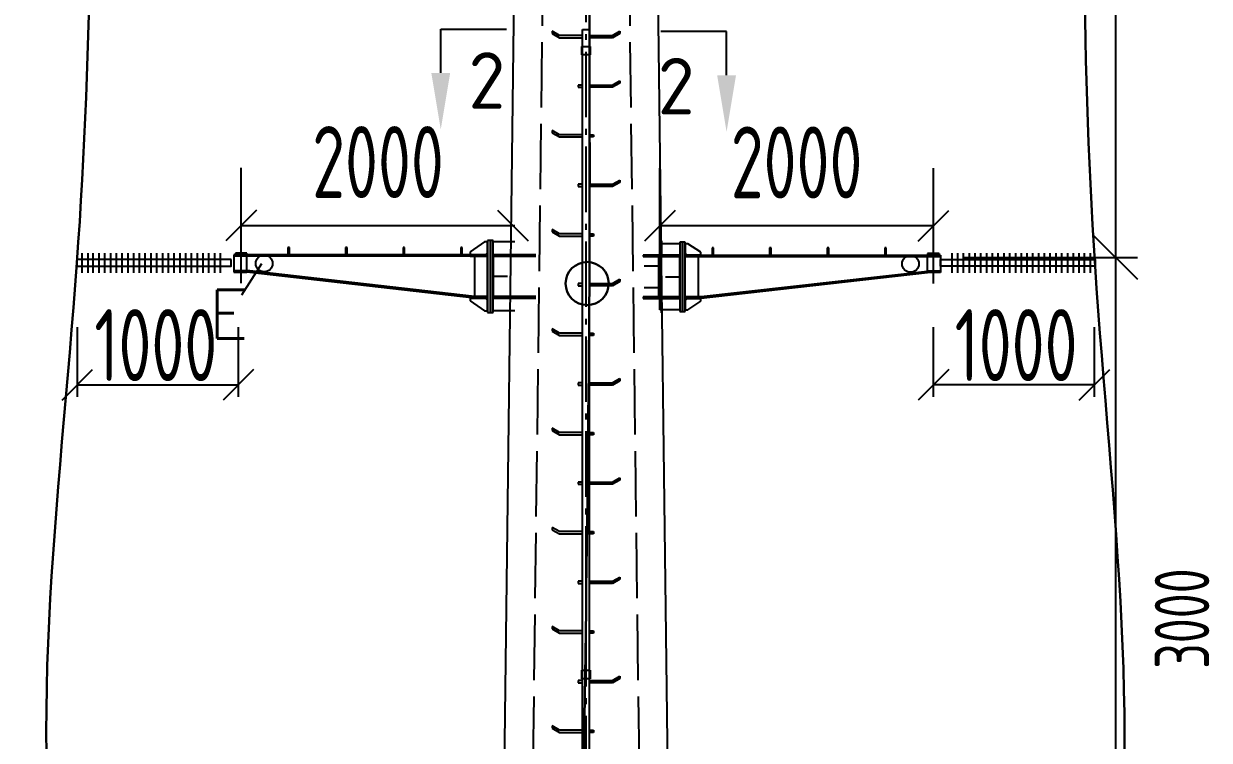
# Model space of a CAD drawing. Header units: inches. Extents: x -4449 to -2355, y -113 to 192.
# Drawn here: x -3665.6 to -3611.3, y 44.7 to 77.5 of the extents above; entities that cross this region are included whole.
import ezdxf
from ezdxf.enums import TextEntityAlignment as Align

# ---------------------------------------------------------------- set-up
doc = ezdxf.new("R2010")
doc.units = ezdxf.units.IN
doc.header["$MEASUREMENT"] = 0
for name, pattern in [('双点划线', [4.7, 3, -0.5, 0.1, -0.5, 0.1, -0.5]), ('点划线', [4.35, 3, -0.54, 0.27, -0.54]), ('虚线', [3.75, 3, -0.75])]:
    doc.linetypes.add(name, pattern=pattern)
for name, color, linetype in [('1', 7, 'Continuous'), ('3', 3, 'Continuous'), ('DIM', 3, 'Continuous'), ('DRAW', 7, 'Continuous'), ('中线层', 2, '点划线'), ('图形层', 7, 'Continuous'), ('尺寸标注线层', 1, 'Continuous'), ('标注文字层', 7, 'Continuous'), ('标注线层', 3, 'Continuous'), ('火曲线层', 3, '双点划线'), ('焊缝线层', 3, 'Continuous'), ('表格层', 3, 'Continuous'), ('隐藏线层', 1, '虚线')]:
    doc.layers.add(name, color=color, linetype=linetype)
doc.styles.add('DXFS', font='txt8.shx', dxfattribs={"width": 0.7, "bigfont": 'hztxt.shx'})
doc.styles.get("Standard").update_dxf_attribs({"font": 'tssdeng.shx', "width": 0.7, "bigfont": 'hztxt.shx'})

# ---------------------------------------------------------------- blocks, each defined once
blk = doc.blocks.new('_OBLIQUE')
at = {"color": 0, "linetype": 'ByBlock'}
blk.add_line((-0.5, -0.5), (0.5, 0.5), dxfattribs=at)

msp = doc.modelspace()

# ---------------------------------------------------------------- linework, layer by layer
msp.add_line((-3623.6943996, 66.9770107), (-3623.6943996, 66.8978107))
at = {"color": 1, "lineweight": 30}
msp.add_circle((-3639.8247712, 65.5981274), 0.9879611, dxfattribs=at)
at = {"color": 3, "lineweight": 30}
for points in [[(-3640.0683792, 128.0631274), (-3639.8797492, 97.9090442), (-3639.7237492, 65.4941274), (-3640.0357492, 33.7481274), (-3639.7237492, 2.5214774)], [(-3662.4896092, 96.7591274), (-3663.2067902, 66.5455622), (-3663.699676, 34.0278092), (-3657.5838526, 15.4199441)], [(-3616.9772592, 96.4341274), (-3616.5527082, 66.397618), (-3616.0898898, 33.8794871), (-3621.9680526, 15.5079441)]]:
    msp.add_spline(points, degree=3, dxfattribs=at)
at = {"layer": '1'}
for p, q in [((-3646.5332528, 77.2537563), (-3643.5199523, 77.2537563)), ((-3633.4352574, 77.1520814), (-3636.4485579, 77.1520816))]:
    msp.add_line(p, q, dxfattribs=at)
at = {"layer": '3'}
for p, q in [((-3646.5332528, 75.2521591), (-3646.5332528, 77.2537563)), ((-3633.4352575, 75.1504842), (-3633.4352574, 77.1520814))]:
    msp.add_line(p, q, dxfattribs=at)
for points in [[(-3646.1008208, 75.2521591), (-3646.9656848, 75.2521591), (-3646.5332528, 72.6575671)], [(-3633.8676895, 75.1504842), (-3633.0028255, 75.1504842), (-3633.4352576, 72.5558922)]]:
    msp.add_solid(points, dxfattribs=at)
at = {"layer": 'DIM'}
for p, q in [((-3662.981014, 66.9949854), (-3662.981014, 66.0851604)), ((-3662.7096764, 66.9949854), (-3662.7096763, 66.0851605)), ((-3662.4684855, 66.9949854), (-3662.4684854, 66.0851605)), ((-3662.2031747, 66.9949854), (-3662.2031747, 66.0851605)), ((-3661.937864, 66.9949854), (-3661.937864, 66.0851605)), ((-3661.6725533, 66.9949855), (-3661.6725533, 66.0851605)), ((-3661.4072426, 66.9949855), (-3661.4072426, 66.0851605)), ((-3661.1419319, 66.9949855), (-3661.1419318, 66.0851605)), ((-3660.8766212, 66.9949855), (-3660.8766211, 66.0851606)), ((-3660.6113105, 66.9949855), (-3660.6113104, 66.0851606)), ((-3660.3459998, 66.9949855), (-3660.3459997, 66.0851606)), ((-3660.0867256, 66.9949855), (-3660.0867255, 66.0851606)), ((-3659.8214149, 66.9949856), (-3659.8214148, 66.0851606)), ((-3659.5561041, 66.9949856), (-3659.5561041, 66.0851606)), ((-3659.2907934, 66.9949856), (-3659.2907934, 66.0851606)), ((-3659.0254827, 66.9949856), (-3659.0254827, 66.0851607)), ((-3658.760172, 66.9949856), (-3658.760172, 66.0851607)), ((-3658.4948613, 66.9949856), (-3658.4948612, 66.0851607)), ((-3658.2295506, 66.9949856), (-3658.2295505, 66.0851607)), ((-3657.9642399, 66.9949857), (-3657.9642398, 66.0851607)), ((-3657.6989292, 66.9949857), (-3657.6989291, 66.0851607)), ((-3657.4336184, 66.9949857), (-3657.4336184, 66.0851607)), ((-3657.1683077, 66.9949857), (-3657.1683077, 66.0851608)), ((-3656.902997, 66.9949857), (-3656.902997, 66.0851608)), ((-3656.6376863, 66.9949857), (-3656.6376863, 66.0851608)), ((-3623.1218121, 66.9949857), (-3623.1218121, 66.0851608)), ((-3622.8565014, 66.9949857), (-3622.8565014, 66.0851608)), ((-3622.5911906, 66.9949857), (-3622.5911907, 66.0851608)), ((-3622.3258799, 66.9949857), (-3622.32588, 66.0851607)), ((-3622.0605692, 66.9949857), (-3622.0605693, 66.0851607)), ((-3621.7952585, 66.9949857), (-3621.7952586, 66.0851607)), ((-3621.5299478, 66.9949856), (-3621.5299478, 66.0851607)), ((-3621.2646371, 66.9949856), (-3621.2646371, 66.0851607)), ((-3620.9993264, 66.9949856), (-3620.9993264, 66.0851607)), ((-3620.7340157, 66.9949856), (-3620.7340157, 66.0851607)), ((-3620.4687049, 66.9949856), (-3620.468705, 66.0851606)), ((-3620.2033942, 66.9949856), (-3620.2033943, 66.0851606)), ((-3619.9380835, 66.9949856), (-3619.9380836, 66.0851606)), ((-3619.6727728, 66.9949855), (-3619.6727729, 66.0851606)), ((-3619.4134986, 66.9949855), (-3619.4134987, 66.0851606)), ((-3619.1481879, 66.9949855), (-3619.148188, 66.0851606)), ((-3618.8828772, 66.9949855), (-3618.8828772, 66.0851606)), ((-3618.6175665, 66.9949855), (-3618.6175665, 66.0851605)), ((-3618.3522558, 66.9949855), (-3618.3522558, 66.0851605)), ((-3618.0869451, 66.9949855), (-3618.0869451, 66.0851605)), ((-3617.8216343, 66.9949854), (-3617.8216344, 66.0851605)), ((-3617.5563236, 66.9949854), (-3617.5563237, 66.0851605)), ((-3617.2910129, 66.9949854), (-3617.291013, 66.0851605)), ((-3617.049822, 66.9949854), (-3617.0498221, 66.0851605)), ((-3616.7784843, 66.9949854), (-3616.7784844, 66.0851604))]:
    msp.add_line(p, q, dxfattribs=at)
for points in [[(-3656.1310987, 66.6935068), (-3663.2067902, 66.6935064), (-3663.2067902, 66.397618), (-3656.1310987, 66.3976184)], [(-3623.6283996, 66.6935068), (-3616.5527082, 66.6935064), (-3616.5527082, 66.397618), (-3623.6283996, 66.3976184)]]:
    msp.add_lwpolyline(points, close=True, dxfattribs=at)
at = {"layer": 'DRAW', "color": 6}
for p, q in [((-3615.602921, 66.7921363), (-3615.602921, 96.1973505)), ((-3622.6283996, 66.7921363), (-3614.602921, 66.7921363)), ((-3622.6283996, 66.7921363), (-3614.602921, 66.7921363)), ((-3615.602921, 34.3136798), (-3615.602921, 66.7921363))]:
    msp.add_line(p, q, dxfattribs=at)
at = {"layer": 'DRAW'}
msp.add_line((-3654.7473835, 66.5041351), (-3655.6616606, 65.0629271), dxfattribs=at)
for centre in [(-3654.624542, 66.5208363), (-3625.0121149, 66.5041351)]:
    msp.add_circle(centre, 0.3858431, dxfattribs=at)
at = {"layer": '中线层'}
msp.add_line((-3639.8797492, 80.5741274), (-3639.8797492, 15.5741274), dxfattribs=at)
at = {"layer": '图形层'}
for p, q in [((-3643.1622492, 80.4181274), (-3643.9747492, 15.7691274)), ((-3635.7847492, 15.7691274), (-3636.5972492, 80.4181274)), ((-3641.0887492, 76.9731274), (-3641.4264892, 77.1681274)), ((-3641.4264892, 77.1681274), (-3641.4264892, 77.0628274)), ((-3640.0357492, 77.2461274), (-3639.7237492, 77.2461274)), ((-3640.0357492, 17.4461274), (-3640.0357492, 77.2461274)), ((-3639.7237492, 17.4461274), (-3639.7237492, 77.2461274)), ((-3638.6707492, 76.9731274), (-3638.3328792, 77.1681274)), ((-3638.3328792, 77.1681274), (-3638.3328792, 77.0628274)), ((-3641.4264892, 77.0628274), (-3641.0887492, 76.8691274)), ((-3640.0357492, 76.9731274), (-3641.0887492, 76.9731274)), ((-3641.0887492, 76.8691274), (-3640.0357492, 76.8691274)), ((-3639.7237492, 76.9731274), (-3638.6707492, 76.9731274)), ((-3638.6707492, 76.8691274), (-3639.7237492, 76.8691274)), ((-3638.3328792, 77.0628274), (-3638.6707492, 76.8691274)), ((-3640.0747492, 76.0761274), (-3640.0747492, 76.4661274)), ((-3640.0747492, 76.4661274), (-3639.6847492, 76.4661274)), ((-3639.6847492, 76.0761274), (-3640.0747492, 76.0761274)), ((-3639.6847492, 76.4661274), (-3639.6847492, 76.0761274)), ((-3640.0357492, 74.6981274), (-3640.2307492, 74.6981274)), ((-3640.2307492, 74.6981274), (-3640.2307492, 74.5941274)), ((-3640.2307492, 74.5941274), (-3640.0357492, 74.5941274)), ((-3639.7237492, 74.6981274), (-3638.6707492, 74.6981274)), ((-3638.6707492, 74.5941274), (-3639.7237492, 74.5941274)), ((-3638.6707492, 74.6981274), (-3638.3328792, 74.8931274)), ((-3638.3328792, 74.7878274), (-3638.6707492, 74.5941274)), ((-3638.3328792, 74.8931274), (-3638.3328792, 74.7878274)), ((-3641.0887492, 72.4231274), (-3641.4264892, 72.6181274)), ((-3641.4264892, 72.6181274), (-3641.4264892, 72.5128274)), ((-3641.4264892, 72.5128274), (-3641.0887492, 72.3191274)), ((-3640.0357492, 72.4231274), (-3641.0887492, 72.4231274)), ((-3641.0887492, 72.3191274), (-3640.0357492, 72.3191274)), ((-3639.7237492, 72.4231274), (-3639.5287492, 72.4231274)), ((-3639.5287492, 72.3191274), (-3639.7237492, 72.3191274)), ((-3639.5287492, 72.4231274), (-3639.5287492, 72.3191274)), ((-3640.0357492, 70.1481274), (-3640.2307492, 70.1481274)), ((-3640.2307492, 70.1481274), (-3640.2307492, 70.0441274)), ((-3639.7237492, 70.1481274), (-3638.6707492, 70.1481274)), ((-3638.6707492, 70.1481274), (-3638.3328792, 70.3431274)), ((-3638.3328792, 70.2378274), (-3638.6707492, 70.0441274)), ((-3638.3328792, 70.3431274), (-3638.3328792, 70.2378274)), ((-3640.2307492, 70.0441274), (-3640.0357492, 70.0441274)), ((-3638.6707492, 70.0441274), (-3639.7237492, 70.0441274)), ((-3641.0887492, 67.8731274), (-3641.4264892, 68.0681274)), ((-3641.4264892, 68.0681274), (-3641.4264892, 67.9628274)), ((-3641.4264892, 67.9628274), (-3641.0887492, 67.7691274)), ((-3644.5242572, 67.5085119), (-3645.1842572, 67.0465119)), ((-3644.3922572, 67.5085119), (-3644.5242572, 67.5085119)), ((-3644.2602572, 67.5745119), (-3644.3922572, 67.5745119)), ((-3644.3922572, 67.5745119), (-3644.3922572, 64.2745119)), ((-3644.3922572, 67.0082319), (-3644.3922572, 67.5085119)), ((-3644.1282572, 67.5745119), (-3644.2602572, 67.5745119)), ((-3644.2602572, 67.5745119), (-3644.2602572, 64.2745119)), ((-3644.2602572, 64.2745119), (-3644.2602572, 67.5745119)), ((-3644.1282572, 67.5085119), (-3644.1282572, 67.5745119)), ((-3644.1282572, 64.3405119), (-3644.1282572, 67.5085119)), ((-3643.1382572, 67.5085119), (-3644.1282572, 67.5085119)), ((-3640.0357492, 67.8731274), (-3641.0887492, 67.8731274)), ((-3641.0887492, 67.7691274), (-3640.0357492, 67.7691274)), ((-3639.7237492, 67.8731274), (-3639.5287492, 67.8731274)), ((-3639.5287492, 67.7691274), (-3639.7237492, 67.7691274)), ((-3639.5287492, 67.8731274), (-3639.5287492, 67.7691274)), ((-3635.5743996, 67.4258107), (-3636.4983996, 67.4258107)), ((-3636.4983996, 67.4258107), (-3636.4983996, 66.8978107)), ((-3635.5743996, 67.4918107), (-3635.5743996, 67.4258107)), ((-3635.4555996, 67.4918107), (-3635.5743996, 67.4918107)), ((-3635.5743996, 67.4258107), (-3635.5743996, 64.3898107)), ((-3635.4555996, 64.3238107), (-3635.4555996, 67.4918107)), ((-3635.3367996, 67.4918107), (-3635.4555996, 67.4918107)), ((-3635.4555996, 67.4918107), (-3635.4555996, 64.3238107)), ((-3635.3367996, 64.3238107), (-3635.3367996, 67.4918107)), ((-3635.2047996, 67.4258107), (-3635.3367996, 67.4258107)), ((-3635.3367996, 67.4258107), (-3635.3367996, 66.9915307)), ((-3634.6107996, 67.0298107), (-3635.2047996, 67.4258107)), ((-3655.4142572, 66.9145119), (-3656.0082572, 66.9145119)), ((-3656.0082572, 66.9145119), (-3656.0082572, 66.1225119)), ((-3655.4142572, 66.8485119), (-3656.0082572, 66.8485119)), ((-3655.4142572, 66.9937119), (-3655.9422572, 66.9937119)), ((-3655.9422572, 66.9937119), (-3655.9422572, 66.9145119)), ((-3655.9422572, 66.9145119), (-3655.4142572, 66.9145119)), ((-3655.4142572, 66.9145119), (-3655.4142572, 66.9937119)), ((-3644.9862572, 66.9145119), (-3655.4142572, 66.9145119)), ((-3644.9862572, 66.8485119), (-3655.4142572, 66.8485119)), ((-3653.4672572, 67.2445119), (-3653.5332572, 67.2445119)), ((-3653.5332572, 67.2445119), (-3653.5332572, 66.9145119)), ((-3653.5332572, 66.9145119), (-3653.4672572, 66.9145119)), ((-3653.4672572, 66.9145119), (-3653.4672572, 67.2445119)), ((-3650.8272572, 67.2445119), (-3650.8932572, 67.2445119)), ((-3650.8932572, 67.2445119), (-3650.8932572, 66.9145119)), ((-3650.8932572, 66.9145119), (-3650.8272572, 66.9145119)), ((-3650.8272572, 66.9145119), (-3650.8272572, 67.2445119)), ((-3648.1872572, 67.2445119), (-3648.2532572, 67.2445119)), ((-3648.2532572, 67.2445119), (-3648.2532572, 66.9145119)), ((-3648.2532572, 66.9145119), (-3648.1872572, 66.9145119)), ((-3648.1872572, 66.9145119), (-3648.1872572, 67.2445119)), ((-3645.5472572, 67.2445119), (-3645.6132572, 67.2445119)), ((-3645.6132572, 67.2445119), (-3645.6132572, 66.9145119)), ((-3645.6132572, 66.9145119), (-3645.5472572, 66.9145119)), ((-3645.5472572, 66.9145119), (-3645.5472572, 67.2445119)), ((-3645.1842572, 67.0465119), (-3645.1842572, 66.9145119)), ((-3644.3922572, 66.9145119), (-3645.1842572, 66.9145119)), ((-3645.1842572, 66.9145119), (-3645.1842572, 66.8485119)), ((-3645.1842572, 66.9145119), (-3644.4855812, 66.9145119)), ((-3645.1842572, 66.8485119), (-3644.3922572, 66.8485119)), ((-3644.3922572, 66.9145119), (-3644.9862572, 66.9145119)), ((-3644.3922572, 66.8485119), (-3644.9862572, 66.8485119)), ((-3644.4855812, 66.9145119), (-3644.3922572, 67.0082319)), ((-3644.3922572, 64.9345119), (-3644.3922572, 66.9145119)), ((-3644.3922572, 66.8485119), (-3644.3922572, 66.9145119)), ((-3644.1282572, 66.9145119), (-3643.1382572, 66.9145119)), ((-3642.1733372, 66.9145119), (-3644.1282572, 66.9145119)), ((-3644.1282572, 66.9145119), (-3644.1282572, 66.8485119)), ((-3643.0854572, 66.9145119), (-3644.1282572, 66.9145119)), ((-3644.1282572, 66.9145119), (-3644.1282572, 64.9345119)), ((-3644.1282572, 66.8485119), (-3642.1733372, 66.8485119)), ((-3635.5743996, 66.8978107), (-3637.2511956, 66.8978107)), ((-3637.2511956, 66.8978107), (-3637.2511956, 66.8318107)), ((-3637.2511956, 66.8318107), (-3635.5743996, 66.8318107)), ((-3636.5511996, 66.8978107), (-3636.5511996, 64.9178107)), ((-3635.5743996, 66.8978107), (-3636.5511996, 66.8978107)), ((-3636.4983996, 66.8978107), (-3635.5743996, 66.8978107)), ((-3635.5743996, 66.8318107), (-3635.5743996, 66.8978107)), ((-3635.5743996, 64.9178107), (-3635.5743996, 66.8978107)), ((-3635.3367996, 66.9915307), (-3635.2434756, 66.8978107)), ((-3635.3367996, 64.9178107), (-3635.3367996, 66.8978107)), ((-3635.3367996, 66.8978107), (-3634.7427996, 66.8978107)), ((-3634.6107996, 66.8978107), (-3635.3367996, 66.8978107)), ((-3635.3367996, 66.8978107), (-3635.3367996, 66.8318107)), ((-3635.3367996, 66.8318107), (-3634.7427996, 66.8318107)), ((-3635.3367996, 66.8318107), (-3634.6107996, 66.8318107)), ((-3635.2434756, 66.8978107), (-3634.6107996, 66.8978107)), ((-3634.7427996, 66.8978107), (-3624.2223996, 66.8978107)), ((-3634.7427996, 66.8318107), (-3624.2223996, 66.8318107)), ((-3634.6107996, 66.8978107), (-3634.6107996, 67.0298107)), ((-3634.6107996, 66.8318107), (-3634.6107996, 66.8978107)), ((-3634.0365996, 67.2278107), (-3634.1025996, 67.2278107)), ((-3634.1025996, 67.2278107), (-3634.1025996, 66.8978107)), ((-3634.1025996, 66.8978107), (-3634.0365996, 66.8978107)), ((-3634.0365996, 66.8978107), (-3634.0365996, 67.2278107)), ((-3631.3965996, 67.2278107), (-3631.4625996, 67.2278107)), ((-3631.4625996, 67.2278107), (-3631.4625996, 66.8978107)), ((-3631.4625996, 66.8978107), (-3631.3965996, 66.8978107)), ((-3631.3965996, 66.8978107), (-3631.3965996, 67.2278107)), ((-3628.7565996, 67.2278107), (-3628.8225996, 67.2278107)), ((-3628.8225996, 67.2278107), (-3628.8225996, 66.8978107)), ((-3628.8225996, 66.8978107), (-3628.7565996, 66.8978107)), ((-3628.7565996, 66.8978107), (-3628.7565996, 67.2278107)), ((-3626.1165996, 67.2278107), (-3626.1825996, 67.2278107)), ((-3626.1825996, 67.2278107), (-3626.1825996, 66.8978107)), ((-3626.1825996, 66.8978107), (-3626.1165996, 66.8978107)), ((-3626.1165996, 66.8978107), (-3626.1165996, 67.2278107)), ((-3623.6943996, 66.9770107), (-3624.2223996, 66.9770107)), ((-3624.2223996, 66.9770107), (-3624.2223996, 66.8978107)), ((-3624.2223996, 66.8978107), (-3623.6283996, 66.8978107)), ((-3624.2223996, 66.8978107), (-3623.6943996, 66.8978107)), ((-3624.2223996, 66.8318107), (-3623.6283996, 66.8318107)), ((-3623.6283996, 66.8978107), (-3623.6283996, 66.1058107)), ((-3656.0082572, 66.1885119), (-3655.4142572, 66.1885119)), ((-3656.0082572, 66.1225119), (-3655.4142572, 66.1225119)), ((-3644.9862572, 65.0005119), (-3655.4142572, 66.1885119)), ((-3644.9862572, 64.9345119), (-3655.4142572, 66.1225119)), ((-3638.6707492, 65.5981274), (-3638.3328792, 65.7931274)), ((-3638.3328792, 65.7931274), (-3638.3328792, 65.6878274)), ((-3634.7427996, 64.9838107), (-3624.2223996, 66.1718107)), ((-3634.7427996, 64.9178107), (-3624.2223996, 66.1058107)), ((-3623.6283996, 66.1718107), (-3624.2223996, 66.1718107)), ((-3623.6283996, 66.1058107), (-3624.2223996, 66.1058107)), ((-3640.0357492, 65.5981274), (-3640.2307492, 65.5981274)), ((-3640.2307492, 65.5981274), (-3640.2307492, 65.4941274)), ((-3640.2307492, 65.4941274), (-3640.0357492, 65.4941274)), ((-3639.7237492, 65.5981274), (-3638.6707492, 65.5981274)), ((-3638.6707492, 65.4941274), (-3639.7237492, 65.4941274)), ((-3638.3328792, 65.6878274), (-3638.6707492, 65.4941274)), ((-3644.3922572, 65.0005119), (-3645.1842572, 65.0005119)), ((-3645.1842572, 65.0005119), (-3645.1842572, 64.9345119)), ((-3645.1842572, 64.9345119), (-3644.3922572, 64.9345119)), ((-3644.4855812, 64.9345119), (-3645.1842572, 64.9345119)), ((-3645.1842572, 64.9345119), (-3645.1842572, 64.8025119)), ((-3645.1842572, 64.8025119), (-3644.5242572, 64.3405119)), ((-3644.9862572, 65.0005119), (-3644.3922572, 65.0005119)), ((-3644.9862572, 64.9345119), (-3644.3922572, 64.9345119)), ((-3644.3922572, 64.8421119), (-3644.4855812, 64.9345119)), ((-3644.3922572, 64.9345119), (-3644.3922572, 65.0005119)), ((-3644.3922572, 64.3405119), (-3644.3922572, 64.8421119)), ((-3642.1733372, 65.0005119), (-3644.1282572, 65.0005119)), ((-3644.1282572, 65.0005119), (-3644.1282572, 64.9345119)), ((-3644.1282572, 64.9345119), (-3643.1382572, 64.9345119)), ((-3644.1282572, 64.9345119), (-3642.1733372, 64.9345119)), ((-3644.1282572, 64.9345119), (-3643.0854572, 64.9345119)), ((-3635.5743996, 64.9838107), (-3637.2511956, 64.9838107)), ((-3637.2511956, 64.9838107), (-3637.2511956, 64.9178107)), ((-3637.2511956, 64.9178107), (-3635.5743996, 64.9178107)), ((-3636.5511996, 64.9178107), (-3635.5743996, 64.9178107)), ((-3636.4983996, 64.3898107), (-3636.4983996, 64.9178107)), ((-3636.4983996, 64.9178107), (-3635.5743996, 64.9178107)), ((-3635.5743996, 64.9178107), (-3635.5743996, 64.9838107)), ((-3634.7427996, 64.9838107), (-3635.3367996, 64.9838107)), ((-3634.6107996, 64.9838107), (-3635.3367996, 64.9838107)), ((-3635.3367996, 64.9838107), (-3635.3367996, 64.9178107)), ((-3634.7427996, 64.9178107), (-3635.3367996, 64.9178107)), ((-3635.3367996, 64.9178107), (-3634.6107996, 64.9178107)), ((-3635.2434756, 64.9178107), (-3635.3367996, 64.8254107)), ((-3635.3367996, 64.8254107), (-3635.3367996, 64.3898107)), ((-3634.6107996, 64.9178107), (-3635.2434756, 64.9178107)), ((-3635.2047996, 64.3898107), (-3634.6107996, 64.7858107)), ((-3634.6107996, 64.9178107), (-3634.6107996, 64.9838107)), ((-3634.6107996, 64.7858107), (-3634.6107996, 64.9178107)), ((-3644.5242572, 64.3405119), (-3644.3922572, 64.3405119)), ((-3644.3922572, 64.2745119), (-3644.2602572, 64.2745119)), ((-3644.2602572, 64.2745119), (-3644.1282572, 64.2745119)), ((-3644.1282572, 64.2745119), (-3644.1282572, 64.3405119)), ((-3643.1382572, 64.3405119), (-3644.1282572, 64.3405119)), ((-3635.5743996, 64.3898107), (-3636.4983996, 64.3898107)), ((-3635.5743996, 64.3898107), (-3635.5743996, 64.3238107)), ((-3635.5743996, 64.3238107), (-3635.4555996, 64.3238107)), ((-3635.4555996, 64.3238107), (-3635.3367996, 64.3238107)), ((-3635.3367996, 64.3898107), (-3635.2047996, 64.3898107)), ((-3641.0887492, 63.3231274), (-3641.4264892, 63.5181274)), ((-3641.4264892, 63.5181274), (-3641.4264892, 63.4128274)), ((-3641.4264892, 63.4128274), (-3641.0887492, 63.2191274)), ((-3640.0357492, 63.3231274), (-3641.0887492, 63.3231274)), ((-3641.0887492, 63.2191274), (-3640.0357492, 63.2191274)), ((-3639.7237492, 63.3231274), (-3639.5287492, 63.3231274)), ((-3639.5287492, 63.2191274), (-3639.7237492, 63.2191274)), ((-3639.5287492, 63.3231274), (-3639.5287492, 63.2191274)), ((-3640.0357492, 61.0481274), (-3640.2307492, 61.0481274)), ((-3640.2307492, 61.0481274), (-3640.2307492, 60.9441274)), ((-3640.2307492, 60.9441274), (-3640.0357492, 60.9441274)), ((-3639.7237492, 61.0481274), (-3638.6707492, 61.0481274)), ((-3638.6707492, 60.9441274), (-3639.7237492, 60.9441274)), ((-3638.6707492, 61.0481274), (-3638.3328792, 61.2431274)), ((-3638.3328792, 61.1378274), (-3638.6707492, 60.9441274)), ((-3638.3328792, 61.2431274), (-3638.3328792, 61.1378274)), ((-3641.0887492, 58.7731274), (-3641.4264892, 58.9681274)), ((-3641.4264892, 58.9681274), (-3641.4264892, 58.8628274)), ((-3641.4264892, 58.8628274), (-3641.0887492, 58.6691274)), ((-3640.0357492, 58.7731274), (-3641.0887492, 58.7731274)), ((-3639.7237492, 58.7731274), (-3639.5287492, 58.7731274)), ((-3639.5287492, 58.7731274), (-3639.5287492, 58.6691274)), ((-3641.0887492, 58.6691274), (-3640.0357492, 58.6691274)), ((-3639.5287492, 58.6691274), (-3639.7237492, 58.6691274)), ((-3638.6707492, 56.4981274), (-3638.3328792, 56.6931274)), ((-3638.3328792, 56.5878274), (-3638.6707492, 56.3941274)), ((-3638.3328792, 56.6931274), (-3638.3328792, 56.5878274)), ((-3640.0357492, 56.4981274), (-3640.2307492, 56.4981274)), ((-3640.2307492, 56.4981274), (-3640.2307492, 56.3941274)), ((-3640.2307492, 56.3941274), (-3640.0357492, 56.3941274)), ((-3639.7237492, 56.4981274), (-3638.6707492, 56.4981274)), ((-3638.6707492, 56.3941274), (-3639.7237492, 56.3941274)), ((-3641.0887492, 54.2231274), (-3641.4264892, 54.4181274)), ((-3641.4264892, 54.4181274), (-3641.4264892, 54.3128274)), ((-3641.4264892, 54.3128274), (-3641.0887492, 54.1191274)), ((-3640.0357492, 54.2231274), (-3641.0887492, 54.2231274)), ((-3641.0887492, 54.1191274), (-3640.0357492, 54.1191274)), ((-3639.7237492, 54.2231274), (-3639.5287492, 54.2231274)), ((-3639.5287492, 54.1191274), (-3639.7237492, 54.1191274)), ((-3639.5287492, 54.2231274), (-3639.5287492, 54.1191274)), ((-3640.0357492, 51.9481274), (-3640.2307492, 51.9481274)), ((-3640.2307492, 51.9481274), (-3640.2307492, 51.8441274)), ((-3640.2307492, 51.8441274), (-3640.0357492, 51.8441274)), ((-3639.7237492, 51.9481274), (-3638.6707492, 51.9481274)), ((-3638.6707492, 51.8441274), (-3639.7237492, 51.8441274)), ((-3638.6707492, 51.9481274), (-3638.3328792, 52.1431274)), ((-3638.3328792, 52.0378274), (-3638.6707492, 51.8441274)), ((-3638.3328792, 52.1431274), (-3638.3328792, 52.0378274)), ((-3641.0887492, 49.6731274), (-3641.4264892, 49.8681274)), ((-3641.4264892, 49.8681274), (-3641.4264892, 49.7628274)), ((-3641.4264892, 49.7628274), (-3641.0887492, 49.5691274)), ((-3640.0357492, 49.6731274), (-3641.0887492, 49.6731274)), ((-3641.0887492, 49.5691274), (-3640.0357492, 49.5691274)), ((-3639.7237492, 49.6731274), (-3639.5287492, 49.6731274)), ((-3639.5287492, 49.5691274), (-3639.7237492, 49.5691274)), ((-3639.5287492, 49.6731274), (-3639.5287492, 49.5691274)), ((-3640.0747492, 47.4761274), (-3640.0747492, 47.8661274)), ((-3640.0747492, 47.8661274), (-3639.6847492, 47.8661274)), ((-3639.6847492, 47.8661274), (-3639.6847492, 47.4761274)), ((-3640.0357492, 47.3981274), (-3640.2307492, 47.3981274)), ((-3640.2307492, 47.3981274), (-3640.2307492, 47.2941274)), ((-3640.2307492, 47.2941274), (-3640.0357492, 47.2941274)), ((-3639.6847492, 47.4761274), (-3640.0747492, 47.4761274)), ((-3639.7237492, 47.3981274), (-3638.6707492, 47.3981274)), ((-3638.6707492, 47.2941274), (-3639.7237492, 47.2941274)), ((-3638.6707492, 47.3981274), (-3638.3328792, 47.5931274)), ((-3638.3328792, 47.4878274), (-3638.6707492, 47.2941274)), ((-3638.3328792, 47.5931274), (-3638.3328792, 47.4878274)), ((-3641.0887492, 45.1231274), (-3641.4264892, 45.3181274)), ((-3641.4264892, 45.3181274), (-3641.4264892, 45.2128274)), ((-3641.4264892, 45.2128274), (-3641.0887492, 45.0191274)), ((-3640.0357492, 45.1231274), (-3641.0887492, 45.1231274)), ((-3639.7237492, 45.1231274), (-3639.5287492, 45.1231274)), ((-3639.5287492, 45.1231274), (-3639.5287492, 45.0191274)), ((-3641.0887492, 45.0191274), (-3640.0357492, 45.0191274)), ((-3639.5287492, 45.0191274), (-3639.7237492, 45.0191274))]:
    msp.add_line(p, q, dxfattribs=at)
at = {"layer": '尺寸标注线层'}
for p, q in [((-3655.6782572, 65.6222319), (-3655.6782572, 70.9022319)), ((-3636.4983996, 65.6055307), (-3636.4983996, 70.8855307)), ((-3623.9583996, 65.6055307), (-3623.9583996, 70.8855307)), ((-3655.6782572, 68.2622319), (-3643.1382572, 68.2622319)), ((-3623.9583996, 68.2455307), (-3636.4983996, 68.2455307)), ((-3663.1849905, 60.4086503), (-3663.1849905, 63.5970129)), ((-3655.8081413, 60.4086503), (-3655.8081413, 63.5970129)), ((-3623.9513571, 60.4086503), (-3623.9513571, 63.5970129)), ((-3616.5745079, 60.4086503), (-3616.5745079, 63.5970129)), ((-3663.1849905, 60.9570129), (-3655.8080753, 60.9570129)), ((-3616.5745079, 60.9570129), (-3623.9514231, 60.9570129))]:
    msp.add_line(p, q, dxfattribs=at)
at = {"layer": '标注文字层'}
for p, q in [((-3654.9781292, 68.9618319), (-3656.3782532, 67.5626319)), ((-3643.9308778, 68.9618319), (-3642.5307538, 67.5626319)), ((-3635.7982716, 68.9451307), (-3637.1983956, 67.5459307)), ((-3624.6583956, 67.5459307), (-3623.2582716, 68.9451307)), ((-3663.8849865, 60.2574129), (-3662.4848625, 61.6566129)), ((-3655.1080793, 61.6566129), (-3656.5082033, 60.2574129)), ((-3623.2512951, 61.6566129), (-3624.6514191, 60.2574129)), ((-3617.2745039, 60.2574129), (-3615.8743799, 61.6566129))]:
    msp.add_line(p, q, dxfattribs=at)
at = {"layer": '火曲线层'}
for p, q in [((-3655.4142572, 66.1225119), (-3655.4142572, 66.9145119)), ((-3644.9862572, 66.9145119), (-3644.9862572, 64.9345119)), ((-3634.7427996, 66.8978107), (-3634.7427996, 64.9178107)), ((-3624.2223996, 66.1058107), (-3624.2223996, 66.8978107))]:
    msp.add_line(p, q, dxfattribs=at)
at = {"layer": '焊缝线层'}
for p, q in [((-3636.4128636, 67.5578107), (-3636.4128636, 66.8978107)), ((-3643.4682572, 66.9145119), (-3644.1282572, 66.9145119)), ((-3636.4128636, 66.1718107), (-3636.4128636, 66.8318107)), ((-3636.2343996, 66.8978107), (-3635.5743996, 66.8978107)), ((-3637.2111996, 66.4041307), (-3636.5511996, 66.4041307)), ((-3643.4682572, 65.9245119), (-3644.1282572, 65.9245119)), ((-3636.2343996, 65.9078107), (-3635.5743996, 65.9078107)), ((-3637.2111996, 65.4141307), (-3636.5511996, 65.4141307)), ((-3636.4128636, 65.6438107), (-3636.4128636, 64.9838107)), ((-3643.4682572, 64.9345119), (-3644.1282572, 64.9345119)), ((-3636.4128636, 64.2578107), (-3636.4128636, 64.9178107)), ((-3636.2343996, 64.9178107), (-3635.5743996, 64.9178107))]:
    msp.add_line(p, q, dxfattribs=at)
at = {"layer": '隐藏线层'}
for p, q in [((-3641.8492492, 80.4181274), (-3642.6617492, 15.7691274)), ((-3637.9102492, 80.4181274), (-3637.0977492, 15.7691274)), ((-3655.7491412, 66.9145119), (-3655.7491412, 66.9937119)), ((-3655.6072412, 66.9145119), (-3655.6072412, 66.9937119)), ((-3636.4964196, 66.8318107), (-3636.4973436, 66.8978107)), ((-3636.4701516, 64.9838107), (-3636.4964196, 66.8318107)), ((-3624.0292836, 66.8978107), (-3624.0292836, 66.9770107)), ((-3623.8873836, 66.8978107), (-3623.8873836, 66.9770107)), ((-3636.4692276, 64.9178107), (-3636.4701516, 64.9838107))]:
    msp.add_line(p, q, dxfattribs=at)

# ---------------------------------------------------------------- block references
at = {"layer": 'DRAW', "color": 6, "xscale": 2, "yscale": 2, "zscale": 2}
for rotation in [90, 270]:
    msp.add_blockref('_OBLIQUE', (-3615.602921, 66.7921363), dxfattribs=dict(at, rotation=rotation))

# ---------------------------------------------------------------- texts
at = {"layer": '3'}
for p in [(-3645.2644944, 73.6085028), (-3636.5906924, 73.3483393)]:
    msp.add_text('2', height=2.594592, dxfattribs=at).set_placement(p)
at = {"layer": 'DRAW', "color": 2, "insert": (-3612.5677217, 50.2381302), "char_height": 2.5, "attachment_point": 5, "rotation": 90}
msp.add_mtext('3000', dxfattribs=at)
at = {"layer": '标注线层', "width": 0.7}
for s, p in [('2000', (-3649.4082572, 69.5162319)), ('2000', (-3630.2283996, 69.4995307)), ('1000', (-3659.5899929, 61.125091)), ('1000', (-3620.1695055, 61.125091))]:
    msp.add_text(s, height=3.3, dxfattribs=at).set_placement(p, align=Align.CENTER)
at = {"layer": '表格层', "color": 7, "style": 'DXFS'}
msp.add_text('E', height=2.223936, dxfattribs=at).set_placement((-3657.1557078, 63.0779989))

doc.saveas('drawing.dxf')
